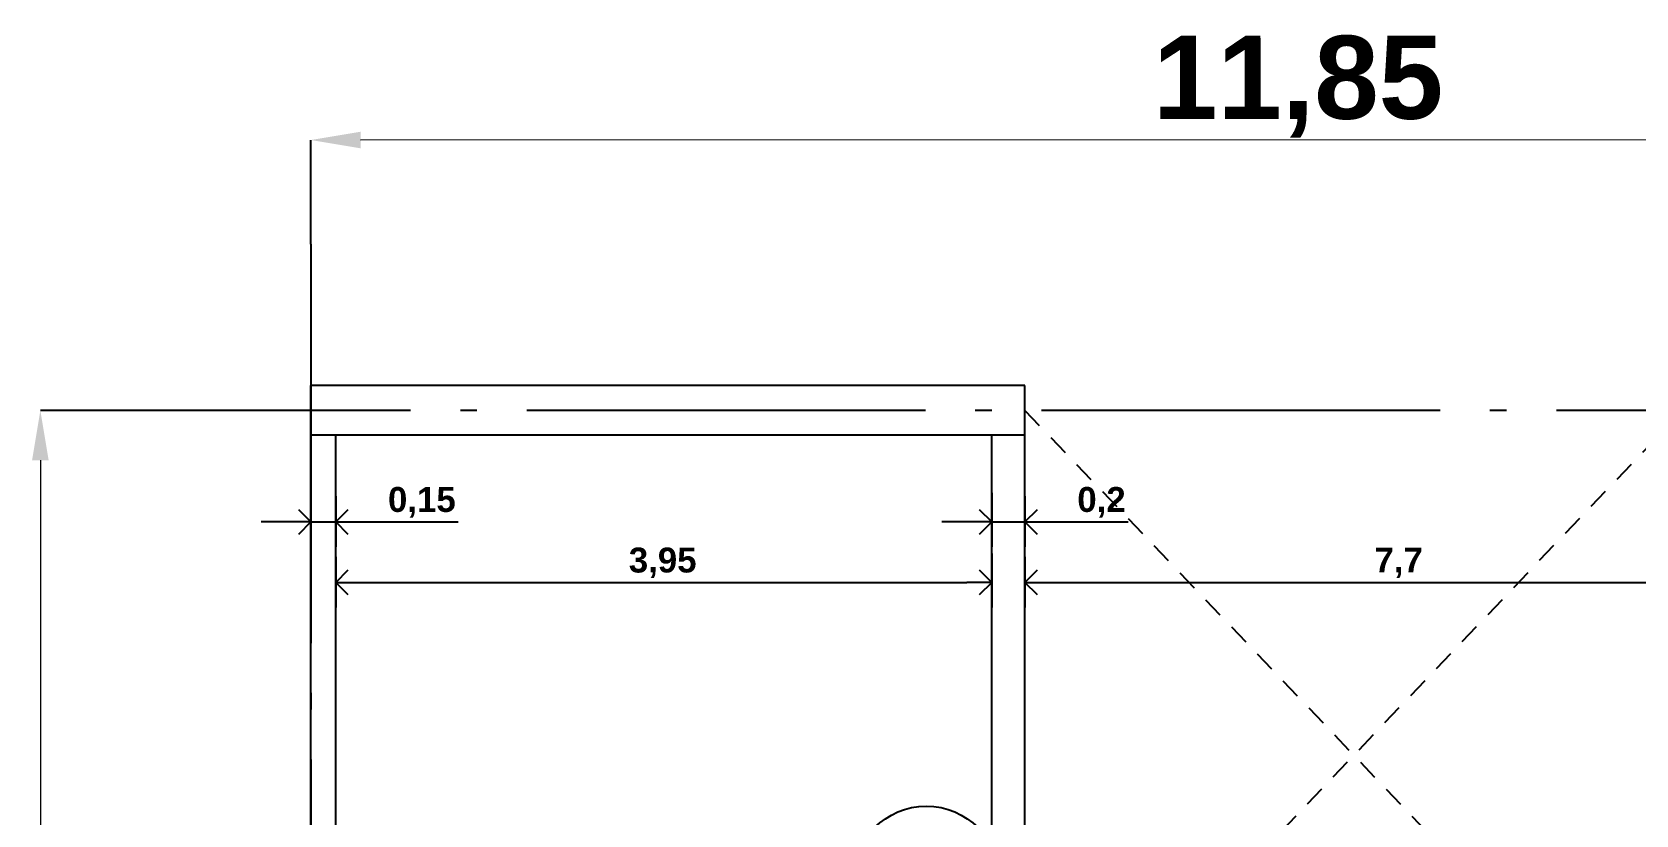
# Model space of a CAD drawing. Header units: millimetres. Extents: x 1515.3 to 1542.6, y 1481.1 to 1546.5.
# Drawn here: x 1527.37 to 1537.02, y 1541.82 to 1546.53 of the extents above; entities that cross this region are included whole.
import ezdxf

# ---------------------------------------------------------------- set-up
doc = ezdxf.new("R2010")
doc.units = ezdxf.units.MM
doc.linetypes.add('ACAD_ISO04W100', pattern=[30, 24, -3, 0, -3])
doc.linetypes.add('HIDDEN', pattern=[0.375, 0.25, -0.125])
for name, color, linetype in [('0-Límites', 2, 'Continuous'), ('6-Ejes Mampostería', 7, 'Continuous'), ('6-Revoques', 7, 'Continuous'), ('7-Nomen. Carpintería', 7, 'Continuous')]:
    doc.layers.add(name, color=color, linetype=linetype)
doc.layers.add('cotas', color=104, linetype='Continuous', lineweight=18)
doc.styles.add('SANSSERIFBOLD', font='sasb____.pfb')
doc.styles.get("Standard").update_dxf_attribs({"font": 'ARIAL.TTF'})
doc.dimstyles.new('cota de flecha 1en100', dxfattribs={"dimtxt": 0.18, "dimasz": 0.15, "dimexe": 0.15, "dimexo": 0, "dimgap": 0.025, "dimtad": 1, "dimtxsty": 'SANSSERIFBOLD', "dimblk": 'OPEN90', "dimcen": 0.3, "dimadec": 0, "dimazin": 0, "dimtfac": 1, "dimtmove": 0, "dimatfit": 3, "dimldrblk": 'OPEN90', "dimfxl": 0, "dimarcsym": 0})
doc.dimstyles.new('ISO-25', dxfattribs={"dimtxt": 2.5, "dimasz": 2.5, "dimexe": 1.25, "dimexo": 0.625, "dimtad": 1, "dimtxsty": 'Standard', "dimcen": 2.5, "dimadec": 0, "dimazin": 0, "dimtfac": 1, "dimtmove": 0, "dimatfit": 3, "dimfxl": 0, "dimarcsym": 0})

# ---------------------------------------------------------------- blocks, each defined once
blk = doc.blocks.new('*D30')
at = {"layer": 'cotas', "color": 0, "linetype": 'Continuous', "lineweight": -2}
for p, q in [((1528.0449, 1544.2524), (1527.4161, 1544.2522)), ((1528.0449, 1535.5924), (1527.4179, 1535.5922))]:
    blk.add_line(p, q, dxfattribs=at)
at = {"layer": 'cotas', "color": 0, "linetype": 'Continuous', "lineweight": 9}
blk.add_line((1527.4161, 1543.9522), (1527.4179, 1535.8922), dxfattribs=at)
at = {"layer": 'cotas', "color": 0, "linetype": 'Continuous'}
for points in [[(1527.4661, 1543.9522), (1527.3661, 1543.9522), (1527.4161, 1544.2522)], [(1527.4679, 1535.8922), (1527.3679, 1535.8922), (1527.4179, 1535.5922)]]:
    blk.add_solid(points, dxfattribs=at)
at = {"layer": 'cotas', "linetype": 'Continuous', "insert": (1527.737, 1539.9225), "char_height": 0.5, "attachment_point": 5, "rotation": 270.01242, "style": 'SANSSERIFBOLD'}
blk.add_mtext('8,66', dxfattribs=at)
blk = doc.blocks.new('*D31')
at = {"layer": 'cotas', "color": 0, "linetype": 'Continuous', "lineweight": -2}
for p, q in [((1529.0449, 1545.2524), (1529.0447, 1545.8793)), ((1540.8949, 1544.1024), (1540.8945, 1545.8819))]:
    blk.add_line(p, q, dxfattribs=at)
at = {"layer": 'cotas', "color": 0, "linetype": 'Continuous', "lineweight": 9}
blk.add_line((1540.5945, 1545.8818), (1529.3447, 1545.8794), dxfattribs=at)
at = {"layer": 'cotas', "color": 0, "linetype": 'Continuous'}
for points in [[(1529.3447, 1545.9294), (1529.3447, 1545.8294), (1529.0447, 1545.8793)], [(1540.5945, 1545.9318), (1540.5945, 1545.8318), (1540.8945, 1545.8819)]]:
    blk.add_solid(points, dxfattribs=at)
at = {"layer": 'cotas', "linetype": 'Continuous', "insert": (1534.9897, 1546.2006), "char_height": 0.5, "attachment_point": 5, "rotation": 0.01242, "style": 'SANSSERIFBOLD'}
blk.add_mtext('11,85', dxfattribs=at)
blk = doc.blocks.new('_Open90')
at = {"color": 0, "linetype": 'ByBlock', "lineweight": -2}
for p, q in [((0, 0), (-1, 0)), ((-0.5, 0.5), (0, 0)), ((0, 0), (-0.5, -0.5))]:
    blk.add_line(p, q, dxfattribs=at)
blk = doc.blocks.new('*D36')
at = {"layer": '6-Ejes Mampostería', "color": 0, "lineweight": -2}
for p, q in [((1533.3449, 1543.3721), (1533.3449, 1543.067)), ((1541.0449, 1543.391), (1541.0449, 1543.067)), ((1533.4949, 1543.217), (1540.8949, 1543.217))]:
    blk.add_line(p, q, dxfattribs=at)
at = {"layer": '6-Ejes Mampostería', "color": 0, "lineweight": -2, "xscale": 0.15, "yscale": 0.15, "zscale": 0.15, "rotation": 180}
blk.add_blockref('_Open90', (1533.3449, 1543.217), dxfattribs=at)
at = {"layer": '6-Ejes Mampostería', "color": 0, "lineweight": -2, "xscale": 0.15, "yscale": 0.15, "zscale": 0.15}
blk.add_blockref('_Open90', (1541.0449, 1543.217), dxfattribs=at)
at = {"layer": '6-Ejes Mampostería', "color": 0, "insert": (1535.5949, 1543.335), "char_height": 0.15, "attachment_point": 5, "style": 'SANSSERIFBOLD'}
blk.add_mtext('7,7', dxfattribs=at)
blk = doc.blocks.new('*D37')
at = {"layer": '6-Ejes Mampostería', "color": 0, "lineweight": -2}
for p, q in [((1529.1949, 1543.3721), (1529.1949, 1543.067)), ((1533.1449, 1543.391), (1533.1449, 1543.067)), ((1529.3449, 1543.217), (1532.9949, 1543.217))]:
    blk.add_line(p, q, dxfattribs=at)
at = {"layer": '6-Ejes Mampostería', "color": 0, "lineweight": -2, "xscale": 0.15, "yscale": 0.15, "zscale": 0.15, "rotation": 180}
blk.add_blockref('_Open90', (1529.1949, 1543.217), dxfattribs=at)
at = {"layer": '6-Ejes Mampostería', "color": 0, "lineweight": -2, "xscale": 0.15, "yscale": 0.15, "zscale": 0.15}
blk.add_blockref('_Open90', (1533.1449, 1543.217), dxfattribs=at)
at = {"layer": '6-Ejes Mampostería', "color": 0, "insert": (1531.1633, 1543.335), "char_height": 0.15, "attachment_point": 5, "style": 'SANSSERIFBOLD'}
blk.add_mtext('3,95', dxfattribs=at)
blk = doc.blocks.new('*D38')
at = {"layer": '6-Ejes Mampostería', "color": 0, "lineweight": -2}
for p, q in [((1529.0449, 1543.7554), (1529.0449, 1543.4314)), ((1529.1949, 1543.7365), (1529.1949, 1543.4314)), ((1528.8949, 1543.5814), (1528.7449, 1543.5814)), ((1529.0449, 1543.5814), (1529.1949, 1543.5814)), ((1529.3449, 1543.5814), (1529.9315, 1543.5814))]:
    blk.add_line(p, q, dxfattribs=at)
at = {"layer": '6-Ejes Mampostería', "color": 0, "lineweight": -2, "xscale": 0.15, "yscale": 0.15, "zscale": 0.15}
blk.add_blockref('_Open90', (1529.0449, 1543.5814), dxfattribs=at)
at = {"layer": '6-Ejes Mampostería', "color": 0, "lineweight": -2, "xscale": 0.15, "yscale": 0.15, "zscale": 0.15, "rotation": 180}
blk.add_blockref('_Open90', (1529.1949, 1543.5814), dxfattribs=at)
at = {"layer": '6-Ejes Mampostería', "color": 0, "insert": (1529.7132, 1543.6994), "char_height": 0.15, "attachment_point": 5, "style": 'SANSSERIFBOLD'}
blk.add_mtext('0,15', dxfattribs=at)
blk = doc.blocks.new('*D39')
at = {"layer": '6-Ejes Mampostería', "color": 0, "lineweight": -2}
for p, q in [((1533.1449, 1543.7554), (1533.1449, 1543.4314)), ((1533.3449, 1543.7365), (1533.3449, 1543.4314)), ((1532.9949, 1543.5814), (1532.8449, 1543.5814)), ((1533.1449, 1543.5814), (1533.3449, 1543.5814)), ((1533.4949, 1543.5814), (1533.9663, 1543.5814))]:
    blk.add_line(p, q, dxfattribs=at)
at = {"layer": '6-Ejes Mampostería', "color": 0, "lineweight": -2, "xscale": 0.15, "yscale": 0.15, "zscale": 0.15}
blk.add_blockref('_Open90', (1533.1449, 1543.5814), dxfattribs=at)
at = {"layer": '6-Ejes Mampostería', "color": 0, "lineweight": -2, "xscale": 0.15, "yscale": 0.15, "zscale": 0.15, "rotation": 180}
blk.add_blockref('_Open90', (1533.3449, 1543.5814), dxfattribs=at)
at = {"layer": '6-Ejes Mampostería', "color": 0, "insert": (1533.8056, 1543.6994), "char_height": 0.15, "attachment_point": 5, "style": 'SANSSERIFBOLD'}
blk.add_mtext('0,2', dxfattribs=at)

msp = doc.modelspace()

# ---------------------------------------------------------------- linework, layer by layer
at = {"layer": '0-Límites', "linetype": 'ACAD_ISO04W100', "ltscale": 0.1}
for p, q in [((1529.0449, 1545.2524), (1529.0449, 1534.5924)), ((1542.0449, 1544.2524), (1528.0449, 1544.2524))]:
    msp.add_line(p, q, dxfattribs=at)
at = {"layer": '0-Límites', "linetype": 'HIDDEN', "ltscale": 0.5}
for p, q in [((1533.3449, 1544.2524), (1537.3049, 1540.1024)), ((1537.3049, 1544.2524), (1533.3449, 1540.1024))]:
    msp.add_line(p, q, dxfattribs=at)
at = {"layer": '6-Revoques'}
for p, q in [((1533.3449, 1544.4024), (1529.0449, 1544.4024)), ((1529.0449, 1544.1024), (1529.0449, 1544.4024)), ((1533.3449, 1544.1024), (1533.3449, 1544.4024)), ((1529.0449, 1535.7924), (1529.0449, 1544.1024)), ((1533.3449, 1544.1024), (1529.0449, 1544.1024)), ((1529.1949, 1541.0024), (1529.1949, 1544.1024)), ((1533.1449, 1541.0024), (1533.1449, 1544.1024)), ((1533.3449, 1541.0024), (1533.3449, 1544.1024))]:
    msp.add_line(p, q, dxfattribs=at)
at = {"layer": '7-Nomen. Carpintería', "color": 2}
msp.add_circle((1532.7508, 1541.4295), 0.4411, dxfattribs=at)

# ---------------------------------------------------------------- dimensions: what is measured, and where the dimension line sits
at = {"layer": '6-Ejes Mampostería'}
for base, p1, p2, picture, middle in [((1529.0449, 1543.5814), (1529.1949, 1543.7365), (1529.0449, 1543.7554), '*D38', (1529.7132, 1543.5814)), ((1533.1449, 1543.5814), (1533.3449, 1543.7365), (1533.1449, 1543.7554), '*D39', (1533.8056, 1543.5814)), ((1533.1449, 1543.217), (1529.1949, 1543.3721), (1533.1449, 1543.391), '*D37', (1531.1633, 1543.217)), ((1541.0449, 1543.217), (1533.3449, 1543.3721), (1541.0449, 1543.391), '*D36', (1535.5949, 1543.217))]:
    dim = msp.add_linear_dim(base=base, p1=p1, p2=p2, dimstyle='cota de flecha 1en100', override={"dimtxt": 0.15, "dimdec": 2}, dxfattribs=at)
    dim.commit()
    dim.dimension.update_dxf_attribs({"geometry": picture, "text_midpoint": middle, "dimtype": 160})
at = {"layer": 'cotas', "linetype": 'Continuous'}
for base, p1, p2, angle, picture, middle in [((1529.0447, 1545.8793), (1540.8949, 1544.1024), (1529.0449, 1545.2524), 0.01242, '*D31', (1534.9897, 1545.8806)), ((1527.4179, 1535.5922), (1528.0449, 1544.2524), (1528.0449, 1535.5924), 90.01242, '*D30', (1527.417, 1539.9224))]:
    dim = msp.add_linear_dim(base=base, p1=p1, p2=p2, angle=angle, dimstyle='ISO-25', override={"dimtxt": 0.5, "dimasz": 0.3, "dimexe": 0, "dimexo": 0, "dimgap": 0.01, "dimzin": 0, "dimtxsty": 'SANSSERIFBOLD', "dimclrt": 256, "dimlwd": 9}, dxfattribs=at)
    dim.commit()
    dim.dimension.update_dxf_attribs({"geometry": picture, "text_midpoint": middle, "dimtype": 160})

doc.saveas('drawing.dxf')
